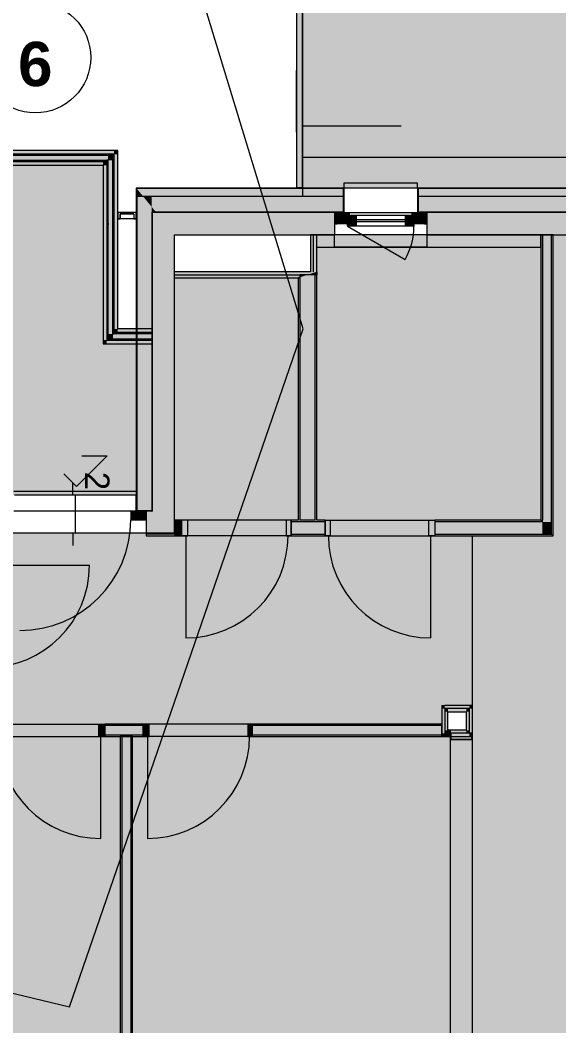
# Model space of a CAD drawing. Header units: metres. Extents: x -3.9 to 83, y -38 to 6.2.
# Drawn here: x 72.47 to 76.84, y -30.65 to -22.48 of the extents above; entities that cross this region are included whole.
import ezdxf

# ---------------------------------------------------------------- set-up
doc = ezdxf.new("R2010")
doc.units = ezdxf.units.M
doc.header["$MEASUREMENT"] = 0
doc.set_wipeout_variables(frame=1)
for name, pattern in [('Dampfsperre', [0.003, 0.0015, -0.0015]), ('Schnittlinie', [0.006, 0.003, -0.0015, 0, -0.0015]), ('Untersicht', [0.001, 0.0005, -0.0005]), ('Untersicht 1_1', [0.075, 0.025, -0.05]), ('Wipeout_Contour', [1, 0, -1])]:
    doc.linetypes.add(name, pattern=pattern)
for name, color, linetype in [('0._Erdgeschoß PP Icon_3_0', 7, 'Continuous'), ('0._Erdgeschoß PP Icon_3_110 Wand Aussen', 7, 'Continuous'), ('0._Erdgeschoß PP Icon_3_120 Wand Innen tragend', 7, 'Continuous'), ('0._Erdgeschoß PP Icon_3_130 Wand Innen', 7, 'Continuous'), ('0._Erdgeschoß PP Icon_3_135 Wand Vorsatzschale', 7, 'Continuous'), ('0._Erdgeschoß PP Icon_3_140 Geländer transparent', 7, 'Continuous'), ('0._Erdgeschoß PP Icon_3_165 Fassadengestaltung Bänder', 7, 'Continuous'), ('0._Erdgeschoß PP Icon_3_170 Schachtwände', 7, 'Continuous'), ('0._Erdgeschoß PP Icon_3_710 Gelände', 7, 'Continuous'), ('0._Erdgeschoß PP Icon_3_717 Außen Ausstattung', 7, 'Continuous'), ('0._Erdgeschoß PP Icon_3_810 Raum', 7, 'Continuous'), ('0._Erdgeschoß PP Icon_3_815 Raumbegrenzung', 7, 'Continuous'), ('0._Erdgeschoß PP Icon_3_905 VP Beschriftung Übersicht.Übersicht', 7, 'Continuous')]:
    doc.layers.add(name, color=color, linetype=linetype)
doc.styles.add('ERSTELLTER_STIL_11', font='arial.ttf')
doc.styles.add('ERSTELLTER_STIL_2', font='')
doc.styles.get('ERSTELLTER_STIL_2').set_extended_font_data('Eurostile')

msp = doc.modelspace()

# ---------------------------------------------------------------- wipeouts: each hides what was drawn before it
at = {"color": 254, "linetype": 'Wipeout_Contour', "lineweight": 0, "ltscale": 298.646124}
msp.add_wipeout([(57.4619, 3.5109), (57.4619, -37.8391), (81.8426, -37.8391), (81.8426, 3.5109)], dxfattribs=at).dxf.layer = '0._Erdgeschoß PP Icon_3_0'

# ---------------------------------------------------------------- next in the draw order: hatches: boundary and pattern name
at = {"layer": '0._Erdgeschoß PP Icon_3_110 Wand Aussen', "linetype": 'Continuous', "lineweight": 0, "true_color": 0x000000}
for points in [[(73.2302, -23.5404), (71.9202, -23.5404), (71.9202, -23.5704), (73.2302, -23.5704)], [(73.1802, -23.5804), (71.9202, -23.5804), (71.9202, -23.6204), (73.1802, -23.6204)], [(73.1802, -23.6204), (73.2202, -23.5804), (73.1802, -23.5804)], [(73.1802, -23.6204), (73.2202, -23.6204), (73.2202, -23.5804)], [(73.2302, -23.5704), (73.2602, -23.5404), (73.2302, -23.5404)], [(73.2302, -23.5704), (73.2602, -23.5704), (73.2602, -23.5404)], [(73.2302, -23.5704), (73.2302, -24.9904), (73.2602, -24.9904), (73.2602, -23.5704)], [(73.1402, -23.6304), (71.9202, -23.6304), (71.9202, -23.6604), (73.1402, -23.6604)], [(73.1402, -23.6604), (73.1702, -23.6304), (73.1402, -23.6304)], [(73.1402, -23.6604), (73.1702, -23.6604), (73.1702, -23.6304)], [(73.1402, -25.0804), (73.1702, -25.0804), (73.1702, -23.6604), (73.1402, -23.6604)], [(73.1802, -25.0304), (73.2202, -25.0304), (73.2202, -23.6204), (73.1802, -23.6204)], [(73.4102, -23.8504), (73.4143, -23.8504), (73.4102, -23.8454)], [(74.8752, -23.8454), (73.4102, -23.8454), (73.4143, -23.8504), (74.8752, -23.8504)], [(73.4152, -23.9154), (73.4152, -23.8515), (73.4102, -23.8504), (73.4102, -23.9154)], [(74.8752, -23.8504), (73.4143, -23.8504), (73.4673, -23.9154), (74.8752, -23.9154)], [(73.4673, -23.9154), (73.4152, -23.8515), (73.4152, -23.9154)], [(74.8752, -23.8504), (75.0902, -23.8504), (75.0902, -23.8454), (74.8752, -23.8454)], [(74.8752, -23.8504), (74.8752, -23.9154), (75.0902, -23.9154), (75.0902, -23.8504)], [(75.0902, -23.8454), (75.0902, -24.0454), (75.0952, -24.0454), (75.0952, -23.8454)], [(75.7002, -23.8454), (75.6952, -23.8454), (75.6952, -24.0454), (75.7002, -24.0454)], [(75.7002, -23.8454), (75.7002, -23.8504), (77.6902, -23.8504), (77.6902, -23.8454)], [(75.7002, -23.8504), (75.7002, -23.9154), (77.6902, -23.9154), (77.6902, -23.8504)], [(73.4152, -26.3404), (73.4152, -23.9154), (73.4102, -23.9154), (73.4102, -26.3404)], [(73.5352, -24.0404), (73.5352, -23.9986), (73.4673, -23.9154), (73.4152, -23.9154), (73.4152, -24.0404)], [(73.5352, -23.9154), (73.4673, -23.9154), (73.5352, -23.9986)], [(73.5352, -23.9986), (73.5693, -24.0404), (74.8752, -24.0404), (74.8752, -23.9154), (73.5352, -23.9154)], [(74.8752, -23.9154), (74.8752, -24.0404), (75.0902, -24.0404), (75.0902, -23.9154)], [(75.7002, -23.9154), (75.7002, -24.0404), (77.6902, -24.0404), (77.6902, -23.9154)], [(73.5402, -24.0404), (73.5402, -24.0047), (73.5352, -23.9986), (73.5352, -24.0404)], [(73.5693, -24.0404), (73.5402, -24.0047), (73.5402, -24.0404)], [(73.5352, -26.3454), (73.5352, -24.0404), (73.4152, -24.0404), (73.4152, -26.3454)], [(73.5402, -24.0454), (73.5402, -24.0404), (73.5352, -24.0404), (73.5352, -24.0454)], [(73.5402, -26.4654), (73.5402, -24.0454), (73.5352, -24.0454), (73.5352, -26.4654)], [(73.5734, -24.0454), (73.5693, -24.0404), (73.5402, -24.0404), (73.5402, -24.0454)], [(73.5402, -24.0454), (73.5402, -24.2254), (73.7202, -24.2254), (73.5734, -24.0454)], [(74.8752, -24.0404), (73.5693, -24.0404), (73.5734, -24.0454), (74.8752, -24.0454)], [(73.5734, -24.0454), (73.7202, -24.2254), (73.7202, -24.0454)], [(73.7202, -24.2254), (74.8752, -24.2254), (74.8752, -24.0454), (73.7202, -24.0454)], [(74.8752, -24.0454), (75.0902, -24.0454), (75.0902, -24.0404), (74.8752, -24.0404)], [(74.8752, -24.2254), (75.0202, -24.2254), (75.0202, -24.1354), (75.0202, -24.0454), (74.8752, -24.0454)], [(75.0402, -24.0454), (75.0202, -24.0454), (75.0202, -24.1354), (75.0402, -24.1354)], [(75.7002, -24.0454), (77.6902, -24.0454), (77.6902, -24.0404), (75.7002, -24.0404)], [(75.7502, -24.1354), (75.7702, -24.1354), (75.7702, -24.0454), (75.7502, -24.0454)], [(75.7702, -24.0454), (75.7702, -24.1354), (75.7702, -24.2254), (77.6202, -24.2254), (77.6202, -24.1354), (77.6202, -24.0454)], [(73.7202, -26.4704), (73.7202, -24.2254), (73.5402, -24.2254), (73.5402, -26.4704)], [(73.2602, -24.9904), (73.2302, -25.0204), (73.2602, -25.0204)], [(73.2602, -24.9904), (73.2302, -24.9904), (73.2302, -25.0204)], [(73.2602, -25.0204), (73.5402, -25.0204), (73.5402, -24.9904), (73.2602, -24.9904)], [(73.1702, -25.0804), (73.1402, -25.1104), (73.1702, -25.1104)], [(73.1702, -25.0804), (73.1402, -25.0804), (73.1402, -25.1104)], [(73.1702, -25.1104), (73.5402, -25.1104), (73.5402, -25.0804), (73.1702, -25.0804)], [(73.2202, -25.0304), (73.1802, -25.0704), (73.2202, -25.0704)], [(73.2202, -25.0304), (73.1802, -25.0304), (73.1802, -25.0704)], [(73.2202, -25.0704), (73.5402, -25.0704), (73.5402, -25.0304), (73.2202, -25.0304)], [(73.4152, -26.3404), (73.4102, -26.3404), (73.4152, -26.3454)], [(73.4152, -26.3404), (73.4102, -26.3404), (73.4102, -26.4704), (73.4152, -26.4704), (73.4152, -26.3454)], [(73.4152, -26.3454), (73.4152, -26.4654), (73.5352, -26.4654)], [(73.5352, -26.3454), (73.4152, -26.3454), (73.5352, -26.4654)], [(73.4152, -26.4654), (73.4152, -26.4704), (73.4902, -26.4704), (73.5352, -26.4704), (73.5352, -26.4654)], [(73.4402, -26.5404), (73.4902, -26.5404), (73.4902, -26.4704), (73.4402, -26.4704)], [(73.4902, -26.5404), (73.4902, -26.6504), (73.5402, -26.6504), (73.5402, -26.4704), (73.4902, -26.4704)], [(73.5352, -26.4654), (73.5352, -26.4704), (73.5402, -26.4704)], [(73.5402, -26.4654), (73.5352, -26.4654), (73.5402, -26.4704)], [(73.5402, -26.4704), (73.5402, -26.6504), (73.7202, -26.6504)], [(73.7202, -26.4704), (73.5402, -26.4704), (73.7202, -26.6504)]]:
    msp.add_hatch(color=18, dxfattribs=at).paths.add_polyline_path(points)
at = {"layer": '0._Erdgeschoß PP Icon_3_110 Wand Aussen', "linetype": 'Continuous', "lineweight": 0, "true_color": 0xffffff}
for points in [[(73.2202, -23.5704), (71.9202, -23.5704), (71.9202, -23.5804), (73.2202, -23.5804)], [(73.2202, -23.5804), (73.2302, -23.5704), (73.2202, -23.5704)], [(73.2202, -23.5804), (73.2302, -23.5804), (73.2302, -23.5704)], [(73.2202, -23.5804), (73.2202, -25.0204), (73.2302, -25.0204), (73.2302, -23.5804)], [(73.1702, -23.6204), (71.9202, -23.6204), (71.9202, -23.6304), (73.1702, -23.6304)], [(73.1702, -23.6304), (73.1802, -23.6204), (73.1702, -23.6204)], [(73.1702, -23.6304), (73.1802, -23.6304), (73.1802, -23.6204)], [(73.1702, -25.0704), (73.1802, -25.0704), (73.1802, -23.6304), (73.1702, -23.6304)], [(75.0402, -24.0454), (75.0402, -24.1354), (75.1252, -24.1354), (75.1252, -24.0654), (75.1402, -24.0654), (75.1402, -24.0454)], [(75.1952, -24.0654), (75.1252, -24.0654), (75.1252, -24.1554), (75.1952, -24.1554)], [(75.5952, -24.1204), (75.5952, -24.1004), (75.1952, -24.1004), (75.1952, -24.1204)], [(75.6652, -24.0654), (75.5952, -24.0654), (75.5952, -24.1554), (75.6652, -24.1554)], [(75.7502, -24.1354), (75.7502, -24.0454), (75.6502, -24.0454), (75.6502, -24.0654), (75.6652, -24.0654), (75.6652, -24.1354)], [(73.1802, -25.0704), (73.1702, -25.0804), (73.1802, -25.0804)], [(73.1802, -25.0704), (73.1702, -25.0704), (73.1702, -25.0804)], [(73.1802, -25.0804), (73.5402, -25.0804), (73.5402, -25.0704), (73.1802, -25.0704)], [(73.2302, -25.0204), (73.2202, -25.0304), (73.2302, -25.0304)], [(73.2302, -25.0204), (73.2202, -25.0204), (73.2202, -25.0304)], [(73.2302, -25.0304), (73.5402, -25.0304), (73.5402, -25.0204), (73.2302, -25.0204)], [(73.4402, -26.4704), (73.3652, -26.4704), (73.3652, -26.5404), (73.4402, -26.5404)]]:
    msp.add_hatch(color=7, dxfattribs=at).paths.add_polyline_path(points)
at = {"layer": '0._Erdgeschoß PP Icon_3_120 Wand Innen tragend', "linetype": 'Continuous', "lineweight": 0, "true_color": 0x000000}
msp.add_hatch(color=18, dxfattribs=at).paths.add_polyline_path([(76.1402, -32.3504), (76.1402, -28.3254), (75.9602, -28.3254), (75.9602, -32.3504)])
at = {"layer": '0._Erdgeschoß PP Icon_3_130 Wand Innen', "linetype": 'Continuous', "lineweight": 0, "true_color": 0x000000}
for points in [[(76.7077, -26.5454), (76.7077, -24.2254), (76.6952, -24.2254), (76.6952, -26.5454)], [(76.7827, -26.5579), (76.7827, -24.2254), (76.7077, -24.2254), (76.7077, -26.5579)], [(76.7952, -26.6579), (76.7952, -24.2254), (76.7827, -24.2254), (76.7827, -26.6547), (76.7852, -26.6579)], [(74.7252, -24.5754), (74.7252, -26.5454), (74.7377, -26.5454), (74.7377, -24.5754)], [(74.7377, -24.5712), (74.8002, -24.5504), (74.7377, -24.5504)], [(74.8002, -24.5504), (74.7377, -24.5712), (74.7377, -26.5454), (74.8627, -26.5454), (74.8627, -24.5504)], [(74.8627, -24.5504), (74.8627, -26.5454), (74.8752, -26.5454), (74.8752, -24.5504)], [(73.7202, -26.5454), (73.7202, -26.5579), (73.7777, -26.5579), (73.7777, -26.5454)], [(73.7202, -26.5579), (73.7202, -26.6579), (73.7777, -26.6579), (73.7777, -26.5579)], [(74.6677, -26.5454), (74.6677, -26.5579), (74.9452, -26.5579), (74.9452, -26.5454)], [(74.6677, -26.6579), (74.9452, -26.6579), (74.9452, -26.5579), (74.6677, -26.5579)], [(75.8352, -26.5579), (76.6952, -26.5579), (76.6952, -26.5454), (75.8352, -26.5454)], [(75.8352, -26.6579), (76.7077, -26.6579), (76.7077, -26.561), (76.7052, -26.5579), (75.8352, -26.5579)], [(76.6952, -26.5454), (76.7052, -26.5579), (76.7077, -26.5454)], [(76.7052, -26.5579), (76.6952, -26.5454), (76.6952, -26.5579)], [(76.7077, -26.5579), (76.7077, -26.561), (76.7827, -26.6547), (76.7827, -26.5579)], [(76.7827, -26.6547), (76.7077, -26.561), (76.7077, -26.6579), (76.7827, -26.6579)], [(73.4902, -26.6704), (73.7202, -26.6704), (73.7202, -26.6579), (73.4902, -26.6579)], [(73.7202, -26.6579), (73.7202, -26.6704), (73.7777, -26.6704), (73.7777, -26.6579)], [(74.6677, -26.6579), (74.6677, -26.6704), (74.9452, -26.6704), (74.9452, -26.6579)], [(75.8352, -26.6579), (75.8352, -26.6704), (76.7827, -26.6704), (76.7827, -26.6579)], [(76.7852, -26.6579), (76.7827, -26.6579), (76.7827, -26.6704), (76.7952, -26.6704)], [(76.7952, -26.6579), (76.7852, -26.6579), (76.7952, -26.6704)], [(73.1552, -28.2129), (73.4652, -28.2129), (73.4652, -28.2004), (73.1552, -28.2004)], [(73.1552, -28.2129), (73.1552, -28.2879), (73.4652, -28.2879), (73.4652, -28.2129)], [(74.3552, -28.2004), (74.3552, -28.2129), (75.8902, -28.2129), (75.8902, -28.2004)], [(74.3552, -28.2879), (75.8902, -28.2879), (75.8902, -28.2129), (74.3552, -28.2129)], [(73.1552, -28.2879), (73.1552, -28.3004), (73.4652, -28.3004), (73.4652, -28.2879)], [(73.2802, -28.3004), (73.2802, -32.3504), (73.2927, -32.3504), (73.2927, -28.3004)], [(73.3677, -32.3504), (73.3677, -28.3004), (73.2927, -28.3004), (73.2927, -32.3504)], [(73.3802, -32.3504), (73.3802, -28.3004), (73.3677, -28.3004), (73.3677, -32.3504)], [(74.3552, -28.2879), (74.3552, -28.3004), (75.8902, -28.3004), (75.8902, -28.2879)]]:
    msp.add_hatch(color=18, dxfattribs=at).paths.add_polyline_path(points)
at = {"layer": '0._Erdgeschoß PP Icon_3_130 Wand Innen', "linetype": 'Continuous', "lineweight": 13, "true_color": 0xf9f8f6}
for points in [[(73.7777, -26.5454), (73.7777, -26.6704), (74.6677, -26.6704), (74.6677, -26.5454)], [(75.8352, -26.5454), (74.9452, -26.5454), (74.9452, -26.6704), (75.8352, -26.6704)], [(73.1552, -28.3004), (73.1552, -28.2004), (72.2652, -28.2004), (72.2652, -28.3004)], [(73.4652, -28.3004), (74.3552, -28.3004), (74.3552, -28.2004), (73.4652, -28.2004)]]:
    msp.add_hatch(color=7, dxfattribs=at).paths.add_polyline_path(points)
at = {"layer": '0._Erdgeschoß PP Icon_3_130 Wand Innen', "linetype": 'Continuous', "lineweight": 0, "true_color": 0xffffff}
for points in [[(73.7777, -26.6704), (73.8277, -26.6704), (73.8277, -26.5454), (73.7777, -26.5454)], [(74.6677, -26.5454), (74.6277, -26.5454), (74.6277, -26.6704), (74.6677, -26.6704)], [(74.9452, -26.5454), (74.9452, -26.6704), (74.9852, -26.6704), (74.9852, -26.5454)], [(75.8352, -26.6704), (75.8352, -26.5454), (75.7852, -26.5454), (75.7852, -26.6704)], [(73.7202, -26.6504), (73.4902, -26.6504), (73.4902, -26.6579), (73.7202, -26.6579)], [(73.1552, -28.3004), (73.1552, -28.2004), (73.1052, -28.2004), (73.1052, -28.3004)], [(73.4652, -28.3004), (73.5152, -28.3004), (73.5152, -28.2004), (73.4652, -28.2004)], [(74.3552, -28.2004), (74.3152, -28.2004), (74.3152, -28.3004), (74.3552, -28.3004)]]:
    msp.add_hatch(color=7, dxfattribs=at).paths.add_polyline_path(points)
at = {"layer": '0._Erdgeschoß PP Icon_3_135 Wand Vorsatzschale', "linetype": 'Continuous', "lineweight": 0, "true_color": 0x000000}
for points in [[(75.7702, -24.2254), (74.8752, -24.2254), (74.8752, -24.2629), (75.7702, -24.2629)], [(74.8752, -24.3129), (75.7702, -24.3129), (75.7702, -24.2629), (74.8752, -24.2629)], [(76.6952, -24.2254), (75.7702, -24.2254), (75.7702, -24.2629), (76.6952, -24.2629)], [(75.7702, -24.3129), (76.6952, -24.3129), (76.6952, -24.2629), (75.7702, -24.2629)], [(74.8752, -24.3254), (75.7702, -24.3254), (75.7702, -24.3129), (74.8752, -24.3129)], [(75.7702, -24.3254), (76.6952, -24.3254), (76.6952, -24.3129), (75.7702, -24.3129)]]:
    msp.add_hatch(color=18, dxfattribs=at).paths.add_polyline_path(points)
at = {"layer": '0._Erdgeschoß PP Icon_3_140 Geländer transparent', "linetype": 'Continuous', "lineweight": 0, "true_color": 0x000000}
msp.add_hatch(color=18, dxfattribs=at).paths.add_polyline_path([(74.7102, -21.8454), (74.7102, -23.8404), (74.7602, -23.8404), (74.7602, -21.8454)])
at = {"layer": '0._Erdgeschoß PP Icon_3_170 Schachtwände', "linetype": 'Continuous', "lineweight": 0, "true_color": 0x000000}
for points in [[(74.8502, -24.5254), (74.8502, -24.2254), (74.8252, -24.2254), (74.8252, -24.5254)], [(74.8752, -24.5254), (74.8752, -24.2254), (74.8502, -24.2254), (74.8502, -24.5254)], [(73.7202, -24.5504), (74.8002, -24.5504), (74.8752, -24.5254), (73.7202, -24.5254)], [(74.7377, -24.5504), (73.7202, -24.5504), (73.7202, -24.5754), (74.7252, -24.5754), (74.7377, -24.5712)], [(74.7377, -24.5712), (74.7252, -24.5754), (74.7377, -24.5754)], [(74.8627, -24.5504), (74.8627, -24.5295), (74.8002, -24.5504)], [(74.8627, -24.5295), (74.8627, -24.5504), (74.8752, -24.5504), (74.8752, -24.5254)], [(75.9152, -28.0504), (75.8902, -28.0504), (75.9152, -28.0754)], [(75.9152, -28.0754), (75.8902, -28.0504), (75.8902, -28.0754)], [(75.8902, -28.0754), (75.8902, -28.2754), (75.9152, -28.2754), (75.9152, -28.0754)], [(75.9152, -28.0754), (76.1152, -28.0754), (76.1152, -28.0504), (75.9152, -28.0504)], [(75.9402, -28.0754), (75.9152, -28.0754), (75.9402, -28.1004)], [(75.9402, -28.1004), (75.9152, -28.0754), (75.9152, -28.1004)], [(75.9402, -28.2504), (75.9402, -28.1004), (75.9152, -28.1004), (75.9152, -28.2504)], [(75.9402, -28.1004), (76.0902, -28.1004), (76.0902, -28.0754), (75.9402, -28.0754)], [(76.0902, -28.1004), (76.1152, -28.0754), (76.0902, -28.0754)], [(76.0902, -28.1004), (76.1152, -28.1004), (76.1152, -28.0754)], [(76.0902, -28.1004), (76.0902, -28.2504), (76.1152, -28.2504), (76.1152, -28.1004)], [(76.1152, -28.0504), (76.1152, -28.0754), (76.1402, -28.0504)], [(76.1152, -28.0754), (76.1402, -28.0754), (76.1402, -28.0504)], [(76.1152, -28.0754), (76.1152, -28.2754), (76.1402, -28.2754), (76.1402, -28.0754)], [(75.9402, -28.2504), (75.9152, -28.2754), (75.9402, -28.2754)], [(75.9152, -28.2504), (75.9152, -28.2754), (75.9402, -28.2504)], [(75.9402, -28.2754), (75.9602, -28.2754), (75.9602, -28.2504), (75.9402, -28.2504)], [(76.0902, -28.2504), (75.9602, -28.2504), (75.9602, -28.2754), (76.0902, -28.2754)], [(76.0902, -28.2504), (76.0902, -28.2754), (76.1152, -28.2754)], [(76.0902, -28.2504), (76.1152, -28.2754), (76.1152, -28.2504)], [(75.9152, -28.2754), (75.8902, -28.3004), (75.9152, -28.3004)], [(75.9152, -28.2754), (75.8902, -28.2754), (75.8902, -28.3004)], [(75.9152, -28.3004), (75.9602, -28.3004), (75.9602, -28.2754), (75.9152, -28.2754)], [(76.1152, -28.2754), (75.9602, -28.2754), (75.9602, -28.3004), (76.1152, -28.3004)], [(75.9652, -28.3004), (76.1352, -28.3004), (76.1352, -28.2754), (75.9652, -28.2754)], [(75.9652, -28.3254), (76.1352, -28.3254), (76.1352, -28.3004), (75.9652, -28.3004)], [(76.1152, -28.2754), (76.1152, -28.3004), (76.1402, -28.3004)], [(76.1402, -28.2754), (76.1152, -28.2754), (76.1402, -28.3004)]]:
    msp.add_hatch(color=18, dxfattribs=at).paths.add_polyline_path(points)
at = {"layer": '0._Erdgeschoß PP Icon_3_810 Raum', "linetype": 'Continuous', "lineweight": 0, "true_color": 0x6c6c64}
msp.add_hatch(color=251, dxfattribs=at).paths.add_polyline_path([(76.5852, -17.6204), (76.2052, -17.6204), (76.2052, -19.1904), (74.7602, -19.1904), (74.7602, -23.8454), (79.9182, -23.8454), (79.9466, -17.2254), (76.5852, -17.2254)])
at = {"layer": '0._Erdgeschoß PP Icon_3_810 Raum', "linetype": 'Continuous', "lineweight": 0, "true_color": 0x191919}
msp.add_hatch(color=250, dxfattribs=at).paths.add_polyline_path([(73.4102, -26.3404), (73.4102, -25.1104), (73.1402, -25.1104), (73.1402, -23.6604), (71.9202, -23.6604), (71.9202, -25.0704), (71.4202, -25.0704), (71.4202, -24.9104), (68.3702, -24.9104), (68.3702, -25.0704), (67.8702, -25.0704), (67.8702, -23.6604), (66.5102, -23.6604), (66.5102, -23.8454), (66.5102, -26.3404), (68.9502, -26.3404), (69.1302, -26.3404), (69.1302, -26.4304), (70.7502, -26.4304), (70.7502, -26.3404), (70.9302, -26.3404), (71.1102, -26.3404), (71.1102, -26.1804), (72.0202, -26.1804), (72.0202, -26.3404)])
at = {"layer": '0._Erdgeschoß PP Icon_3_810 Raum', "linetype": 'Continuous', "lineweight": 13, "true_color": 0xf9f8f6}
for points in [[(79.6218, -32.3504), (79.6566, -24.2254), (76.7952, -24.2254), (76.7952, -26.6654), (76.1402, -26.6654), (76.1402, -28.0504), (76.1402, -28.2504), (76.1402, -32.3504)], [(74.8752, -24.5254), (74.8752, -26.5454), (76.6952, -26.5454), (76.6952, -24.3254), (75.7702, -24.3254), (74.8752, -24.3254)], [(74.7252, -26.5454), (74.7252, -24.5754), (73.7202, -24.5754), (73.7202, -26.5454)], [(72.1802, -26.8504), (72.1802, -28.2004), (75.8902, -28.2004), (75.8902, -28.0504), (76.1402, -28.0504), (76.1402, -26.6704), (73.7202, -26.6704), (73.4952, -26.6704), (73.4952, -26.6504), (72.3552, -26.6504), (72.3552, -26.6704), (72.1802, -26.6704)], [(70.6802, -28.6204), (70.6802, -33.2504), (73.2802, -33.2504), (73.2802, -32.3504), (73.2802, -28.3004), (72.2002, -28.3004), (72.2002, -28.6004), (72.2002, -28.6204)], [(73.3802, -28.3004), (73.3802, -32.3504), (75.9602, -32.3504), (75.9602, -28.3004), (75.9402, -28.3004)]]:
    msp.add_hatch(color=7, dxfattribs=at).paths.add_polyline_path(points)
at = {"layer": '0._Erdgeschoß PP Icon_3_905 VP Beschriftung Übersicht.Übersicht', "linetype": 'Continuous', "lineweight": 0, "true_color": 0xbebebe}
msp.add_hatch(color=9, dxfattribs=at).paths.add_polyline_path([(74.7602, -19.1404), (74.7102, -19.1404), (74.7102, -23.8454), (74.7602, -23.8454), (74.7602, -19.178), (76.1552, -19.178), (76.1552, -19.1404)])
at = {"layer": '0._Erdgeschoß PP Icon_3_905 VP Beschriftung Übersicht.Übersicht', "linetype": 'Continuous', "lineweight": 13}
msp.add_hatch(color=8, dxfattribs=at).paths.add_polyline_path([(74.7602, -23.5954), (74.7602, -23.8454), (79.5397, -23.8454), (79.5397, -23.5954)])
at = {"layer": '0._Erdgeschoß PP Icon_3_905 VP Beschriftung Übersicht.Übersicht', "linetype": 'Continuous', "lineweight": 0, "true_color": 0x000000}
msp.add_hatch(color=18, dxfattribs=at).paths.add_polyline_path([(73.175, -26.0204), (72.675, -26.0204), (72.925, -26.2704)])

# ---------------------------------------------------------------- next in the draw order: linework, layer by layer
at = {"layer": '0._Erdgeschoß PP Icon_3_110 Wand Aussen', "color": 7, "linetype": 'Continuous', "lineweight": 18, "ltscale": 1000}
for p, q in [((73.2202, -23.5704), (71.9202, -23.5704)), ((73.1802, -23.5804), (71.9202, -23.5804)), ((73.2202, -23.5804), (73.1802, -23.5804)), ((73.2202, -23.5804), (73.1802, -23.5804)), ((73.2302, -23.5704), (73.2202, -23.5704)), ((73.2302, -23.5704), (73.2202, -23.5704)), ((73.2202, -23.6204), (73.2202, -23.5804)), ((73.2302, -23.5804), (73.2302, -23.5704)), ((73.2302, -25.0204), (73.2302, -23.5804)), ((71.9202, -23.6204), (73.1702, -23.6204)), ((71.9202, -23.6304), (73.1402, -23.6304)), ((73.1702, -23.6304), (73.1402, -23.6304)), ((73.1702, -23.6304), (73.1402, -23.6304)), ((73.1802, -23.6204), (73.1702, -23.6204)), ((73.1802, -23.6204), (73.1702, -23.6204)), ((73.1702, -23.6304), (73.1702, -25.0704)), ((73.1802, -23.6204), (73.1802, -25.0304)), ((73.2202, -25.0304), (73.2202, -23.6204)), ((73.5734, -24.0454), (73.5402, -24.0454)), ((73.5402, -24.0454), (73.5402, -24.2254)), ((73.5734, -24.0454), (73.5402, -24.0454)), ((73.7202, -24.0454), (73.5734, -24.0454)), ((73.7202, -24.0454), (73.5734, -24.0454)), ((74.8752, -24.0454), (73.7202, -24.0454)), ((75.0202, -24.0454), (74.8752, -24.0454)), ((75.0202, -24.0454), (75.0202, -24.1354)), ((75.0202, -24.0454), (75.0202, -24.1354)), ((75.0202, -24.0454), (75.0202, -24.1354)), ((75.7702, -24.0454), (75.7002, -24.0454)), ((75.7702, -24.0454), (75.7002, -24.0454)), ((75.7702, -24.0454), (75.7002, -24.0454)), ((77.6202, -24.0454), (75.7702, -24.0454)), ((75.7702, -24.0454), (75.7702, -24.1354)), ((75.7702, -24.0454), (75.7702, -24.1354)), ((75.7702, -24.0454), (75.7702, -24.1354)), ((75.0202, -24.1354), (75.0202, -24.2254)), ((75.0202, -24.1354), (75.0202, -24.2254)), ((75.7702, -24.1354), (75.7702, -24.2254)), ((75.7702, -24.1354), (75.7702, -24.2254)), ((73.5402, -24.2254), (73.5402, -26.4704)), ((73.1702, -25.0704), (73.1702, -25.0804)), ((73.1702, -25.0804), (73.1802, -25.0804)), ((73.1702, -25.0804), (73.1802, -25.0804)), ((73.1802, -25.0304), (73.1802, -25.0704)), ((73.1802, -25.0704), (73.2202, -25.0704)), ((73.1802, -25.0704), (73.2202, -25.0704)), ((73.1802, -25.0804), (73.5402, -25.0804)), ((73.2202, -25.0304), (73.2302, -25.0304)), ((73.2202, -25.0304), (73.2302, -25.0304)), ((73.2202, -25.0704), (73.5402, -25.0704)), ((73.2302, -25.0204), (73.2602, -25.0204)), ((73.2302, -25.0204), (73.2602, -25.0204)), ((73.5402, -25.0304), (73.2302, -25.0304)), ((73.5402, -25.0204), (73.2602, -25.0204)), ((73.4152, -26.4704), (72.4152, -26.4704)), ((73.5352, -26.4704), (73.4902, -26.4704)), ((73.4902, -26.4704), (73.4902, -26.5404)), ((73.4902, -26.4704), (73.4902, -26.5404)), ((73.4902, -26.4704), (73.4902, -26.5404)), ((73.5352, -26.4704), (73.5402, -26.4704)), ((73.5352, -26.4704), (73.5402, -26.4704)), ((73.4902, -26.5404), (73.4902, -26.6504)), ((73.4902, -26.5404), (73.4902, -26.6504))]:
    msp.add_line(p, q, dxfattribs=at)
at = {"layer": '0._Erdgeschoß PP Icon_3_110 Wand Aussen', "color": 7, "linetype": 'Continuous', "lineweight": 13, "ltscale": 1000}
for p, q in [((73.4143, -23.8504), (73.4102, -23.8504)), ((74.8752, -23.8504), (73.4143, -23.8504)), ((75.0902, -23.8504), (74.8752, -23.8504)), ((75.0902, -23.8454), (75.0952, -23.8454)), ((75.0902, -23.8504), (75.0902, -24.0454)), ((75.6952, -23.8054), (75.0952, -23.8054)), ((75.0952, -23.8054), (75.0952, -23.8454)), ((75.0952, -23.8454), (75.0952, -23.8504)), ((75.0952, -23.8454), (75.0952, -23.8504)), ((75.0952, -23.8504), (75.0952, -23.9154)), ((75.0952, -23.8504), (75.0952, -23.9154)), ((75.6952, -23.8454), (75.6952, -23.8054)), ((75.6952, -23.8454), (75.6952, -23.8504)), ((75.7002, -23.8454), (75.6952, -23.8454)), ((75.6952, -23.8454), (75.6952, -23.8504)), ((75.6952, -23.8504), (75.6952, -23.9154)), ((75.6952, -23.8504), (75.6952, -23.9154)), ((77.6902, -23.8504), (75.7002, -23.8504)), ((75.7002, -23.8504), (75.7002, -24.0454)), ((73.4152, -23.9154), (73.4152, -24.0404)), ((73.4152, -23.9154), (73.4152, -24.0404)), ((75.0952, -23.9154), (75.0952, -24.0404)), ((75.0952, -23.9154), (75.0952, -24.0404)), ((75.6952, -23.9154), (75.6952, -24.0404)), ((75.6952, -23.9154), (75.6952, -24.0404)), ((73.4152, -24.0404), (73.4152, -26.3454)), ((73.5402, -24.0404), (73.5352, -24.0404)), ((73.5352, -24.0404), (73.5352, -24.0454)), ((73.5402, -24.0404), (73.5352, -24.0404)), ((73.5352, -24.0454), (73.5352, -26.4654)), ((73.5693, -24.0404), (73.5402, -24.0404)), ((74.8752, -24.0404), (73.5693, -24.0404)), ((75.0902, -24.0404), (74.8752, -24.0404)), ((75.0902, -24.0454), (75.0202, -24.0454)), ((75.0902, -24.0454), (75.0202, -24.0454)), ((75.0902, -24.0454), (75.0202, -24.0454)), ((75.0402, -24.0454), (75.1402, -24.0454)), ((75.0402, -24.1354), (75.0402, -24.0454)), ((75.0902, -24.0454), (75.0952, -24.0454)), ((75.0902, -24.0454), (75.0952, -24.0454)), ((75.0902, -24.0454), (75.0952, -24.0454)), ((75.0952, -24.0404), (75.0952, -24.0454)), ((75.0952, -24.0404), (75.0952, -24.0454)), ((75.1402, -24.0654), (75.1252, -24.0654)), ((75.1252, -24.0654), (75.1252, -24.1354)), ((75.1252, -24.1554), (75.1252, -24.0654)), ((75.1252, -24.0654), (75.1952, -24.0654)), ((75.1402, -24.0454), (75.6502, -24.0454)), ((75.1402, -24.0454), (75.1402, -24.0654)), ((75.1952, -24.0654), (75.5952, -24.0654)), ((75.1952, -24.0654), (75.1952, -24.1554)), ((75.1952, -24.1004), (75.5952, -24.1004)), ((75.5952, -24.1554), (75.5952, -24.0654)), ((75.5952, -24.0654), (75.6652, -24.0654)), ((75.6502, -24.0654), (75.6502, -24.0454)), ((75.6502, -24.0454), (75.7502, -24.0454)), ((75.6652, -24.0654), (75.6502, -24.0654)), ((75.6652, -24.1354), (75.6652, -24.0654)), ((75.6652, -24.0654), (75.6652, -24.1554)), ((75.6952, -24.0404), (75.6952, -24.0454)), ((75.6952, -24.0404), (75.6952, -24.0454)), ((75.7002, -24.0454), (75.6952, -24.0454)), ((75.7002, -24.0454), (75.6952, -24.0454)), ((75.7002, -24.0454), (75.6952, -24.0454)), ((77.6902, -24.0404), (75.7002, -24.0404)), ((75.7502, -24.0454), (75.7502, -24.1354)), ((75.1252, -24.1354), (75.0402, -24.1354)), ((75.1952, -24.1554), (75.1252, -24.1554)), ((75.5952, -24.1204), (75.1952, -24.1204)), ((75.5952, -24.1554), (75.1952, -24.1554)), ((75.6652, -24.1554), (75.5952, -24.1554)), ((75.7502, -24.1354), (75.6652, -24.1354)), ((75.0202, -24.3254), (75.0202, -24.2254)), ((75.7702, -24.2254), (75.7702, -24.3254)), ((75.7702, -24.3254), (75.0202, -24.3254)), ((73.4152, -26.3104), (72.4152, -26.3104)), ((72.8952, -26.3404), (72.8952, -26.2404)), ((73.4152, -26.3404), (73.4152, -26.3104)), ((72.9152, -26.3404), (72.8952, -26.3404)), ((72.9152, -26.3404), (72.9152, -26.6504)), ((73.4102, -26.4704), (73.4102, -26.3404)), ((73.4152, -26.3404), (73.4102, -26.3404)), ((73.4152, -26.3404), (73.4102, -26.3404)), ((73.4102, -26.4704), (73.4102, -26.3404)), ((73.4152, -26.3454), (73.4152, -26.4704)), ((73.4152, -26.4704), (73.4102, -26.4704)), ((73.4152, -26.4654), (73.5352, -26.4654)), ((73.4152, -26.4654), (73.5352, -26.4654)), ((73.4152, -26.4704), (73.4902, -26.4704)), ((73.4152, -26.4704), (73.4902, -26.4704)), ((73.4152, -26.4704), (73.4902, -26.4704)), ((73.4402, -26.5404), (73.4902, -26.4704)), ((73.4902, -26.5404), (73.4402, -26.4704)), ((72.9152, -26.6504), (72.8952, -26.6504)), ((72.8952, -26.6504), (72.8952, -26.7504))]:
    msp.add_line(p, q, dxfattribs=at)
at = {"layer": '0._Erdgeschoß PP Icon_3_110 Wand Aussen', "color": 7, "linetype": 'Continuous', "lineweight": 0, "ltscale": 1000}
for p, q in [((73.4152, -23.9154), (73.4102, -23.9154)), ((73.4152, -23.9154), (73.4102, -23.9154)), ((73.4673, -23.9154), (73.4152, -23.9154)), ((73.5352, -23.9154), (73.4673, -23.9154)), ((74.8752, -23.9154), (73.5352, -23.9154)), ((75.0902, -23.9154), (74.8752, -23.9154)), ((77.6902, -23.9154), (75.7002, -23.9154))]:
    msp.add_line(p, q, dxfattribs=at)
at = {"layer": '0._Erdgeschoß PP Icon_3_110 Wand Aussen', "color": 8, "linetype": 'Continuous', "lineweight": 0, "ltscale": 1000}
msp.add_line((75.1252, -24.1554), (75.5929, -24.4254), dxfattribs=at)
at = {"layer": '0._Erdgeschoß PP Icon_3_110 Wand Aussen', "color": 7, "linetype": 'Untersicht 1_1', "lineweight": 13, "ltscale": 1000}
for p, q in [((73.4102, -26.3404), (72.4202, -26.3404)), ((73.4902, -26.6504), (72.3402, -26.6504))]:
    msp.add_line(p, q, dxfattribs=at)
at = {"layer": '0._Erdgeschoß PP Icon_3_110 Wand Aussen', "color": 8, "linetype": 'Continuous', "lineweight": 13, "ltscale": 1000}
for p, q in [((73.4402, -26.4704), (73.3652, -26.4704)), ((73.3652, -26.4704), (73.3652, -26.5404)), ((73.4402, -26.5404), (73.4402, -26.4704)), ((73.3652, -26.5404), (73.4402, -26.5404))]:
    msp.add_line(p, q, dxfattribs=at)
at = {"layer": '0._Erdgeschoß PP Icon_3_110 Wand Aussen', "color": 7, "linetype": 'Continuous', "lineweight": 18, "ltscale": 1000, "flags": 128}
for points in [[(73.2302, -23.5404), (71.9202, -23.5404)], [(73.2602, -23.5404), (73.2302, -23.5404)], [(73.2602, -24.9904), (73.2602, -23.5404)], [(71.9202, -23.6604), (73.1402, -23.6604)], [(73.1402, -23.6604), (73.1402, -25.1104)], [(73.7202, -26.6504), (73.7202, -24.2254)], [(73.7202, -24.2254), (74.8752, -24.2254)], [(74.8752, -24.2254), (75.0202, -24.2254)], [(75.7702, -24.2254), (77.6202, -24.2254)], [(73.5402, -24.9904), (73.2602, -24.9904)], [(73.5402, -24.9904), (73.5402, -25.0204)], [(73.5402, -25.0204), (73.5402, -25.0304)], [(73.5402, -25.0304), (73.5402, -25.0704)], [(73.5402, -25.0704), (73.5402, -25.0804)], [(73.5402, -25.0804), (73.5402, -25.1104)], [(73.1402, -25.1104), (73.1702, -25.1104)], [(73.1702, -25.1104), (73.5402, -25.1104)], [(73.4902, -26.6504), (73.5402, -26.6504)], [(73.7202, -26.6504), (73.5402, -26.6504)]]:
    msp.add_lwpolyline(points, dxfattribs=at)
at = {"layer": '0._Erdgeschoß PP Icon_3_110 Wand Aussen', "color": 7, "linetype": 'Continuous', "lineweight": 13, "ltscale": 1000, "flags": 128}
for points in [[(73.4102, -23.8454), (73.4102, -23.8504)], [(74.8752, -23.8454), (73.4102, -23.8454)], [(73.4102, -23.8504), (73.4102, -23.9154)], [(75.0902, -23.8454), (74.8752, -23.8454)], [(77.6902, -23.8454), (75.7002, -23.8454)], [(73.4102, -23.9154), (73.4102, -26.3404)]]:
    msp.add_lwpolyline(points, dxfattribs=at)
for points in [[(75.0402, -24.0454), (75.0202, -24.0454), (75.0202, -24.1354), (75.0402, -24.1354)], [(75.7502, -24.1354), (75.7702, -24.1354), (75.7702, -24.0454), (75.7502, -24.0454)], [(73.4402, -26.5404), (73.4902, -26.5404), (73.4902, -26.4704), (73.4402, -26.4704)]]:
    msp.add_lwpolyline(points, close=True, dxfattribs=at)
at = {"layer": '0._Erdgeschoß PP Icon_3_110 Wand Aussen', "color": 8, "linetype": 'Continuous', "lineweight": 0, "ltscale": 1000}
for centre, radius, start in [((75.1252, -24.1554), 0.54, 330), ((72.4652, -26.5404), 0.9, 270)]:
    msp.add_arc(centre, radius, start, 0, dxfattribs=at)
at = {"layer": '0._Erdgeschoß PP Icon_3_120 Wand Innen tragend', "color": 7, "linetype": 'Continuous', "lineweight": 18, "ltscale": 1000, "flags": 128}
for points in [[(76.1402, -28.3254), (75.9602, -28.3254)], [(75.9602, -28.3254), (75.9602, -32.3504)], [(76.1402, -32.3504), (76.1402, -28.3254)]]:
    msp.add_lwpolyline(points, dxfattribs=at)
at = {"layer": '0._Erdgeschoß PP Icon_3_130 Wand Innen', "color": 7, "linetype": 'Continuous', "lineweight": 18, "ltscale": 1000}
for p, q in [((76.7077, -24.2254), (76.7077, -26.5454)), ((76.7827, -26.5579), (76.7827, -24.2254)), ((74.7377, -24.5754), (74.7252, -24.5754)), ((74.7377, -24.5754), (74.7252, -24.5754)), ((74.7377, -24.5754), (74.7377, -24.5712)), ((74.7377, -24.5754), (74.7377, -24.5712)), ((74.7377, -24.5754), (74.7377, -26.5454)), ((74.8627, -24.5504), (74.8002, -24.5504)), ((74.8627, -24.5504), (74.8002, -24.5504)), ((74.8627, -24.5504), (74.8752, -24.5504)), ((74.8627, -26.5454), (74.8627, -24.5504)), ((74.8627, -24.5504), (74.8752, -24.5504)), ((73.7777, -26.5579), (73.7202, -26.5579)), ((73.7777, -26.5454), (73.7777, -26.5579)), ((73.7777, -26.5454), (73.7777, -26.5579)), ((73.7777, -26.5454), (73.7777, -26.5579)), ((73.7777, -26.5579), (73.7777, -26.6579)), ((73.7777, -26.5579), (73.7777, -26.6579)), ((73.7777, -26.5579), (73.7777, -26.6579)), ((74.6677, -26.5454), (74.6677, -26.5579)), ((74.6677, -26.5454), (74.6677, -26.5579)), ((74.6677, -26.5454), (74.6677, -26.5579)), ((74.9452, -26.5579), (74.6677, -26.5579)), ((74.6677, -26.5579), (74.6677, -26.6579)), ((74.6677, -26.5579), (74.6677, -26.6579)), ((74.6677, -26.5579), (74.6677, -26.6579)), ((74.9452, -26.5454), (74.9452, -26.5579)), ((74.9452, -26.5454), (74.9452, -26.5579)), ((74.9452, -26.5454), (74.9452, -26.5579)), ((74.9452, -26.5579), (74.9452, -26.6579)), ((74.9452, -26.5579), (74.9452, -26.6579)), ((74.9452, -26.5579), (74.9452, -26.6579)), ((75.8352, -26.5454), (75.8352, -26.5579)), ((75.8352, -26.5454), (75.8352, -26.5579)), ((75.8352, -26.5454), (75.8352, -26.5579)), ((76.7052, -26.5579), (75.8352, -26.5579)), ((75.8352, -26.5579), (75.8352, -26.6579)), ((75.8352, -26.5579), (75.8352, -26.6579)), ((75.8352, -26.5579), (75.8352, -26.6579)), ((76.7077, -26.5579), (76.7052, -26.5579)), ((76.7077, -26.5579), (76.7077, -26.5454)), ((76.7077, -26.5579), (76.7077, -26.5454)), ((76.7827, -26.6547), (76.7827, -26.5579)), ((76.7827, -26.6547), (76.7827, -26.5579)), ((73.7202, -26.6579), (73.4902, -26.6579)), ((73.7202, -26.6579), (73.7777, -26.6579)), ((73.7777, -26.6579), (73.7777, -26.6704)), ((73.7777, -26.6579), (73.7777, -26.6704)), ((73.7777, -26.6579), (73.7777, -26.6704)), ((74.6677, -26.6579), (74.9452, -26.6579)), ((74.6677, -26.6579), (74.6677, -26.6704)), ((74.6677, -26.6579), (74.6677, -26.6704)), ((74.6677, -26.6579), (74.6677, -26.6704)), ((74.9452, -26.6579), (74.9452, -26.6704)), ((74.9452, -26.6579), (74.9452, -26.6704)), ((74.9452, -26.6579), (74.9452, -26.6704)), ((75.8352, -26.6579), (76.7077, -26.6579)), ((75.8352, -26.6579), (75.8352, -26.6704)), ((75.8352, -26.6579), (75.8352, -26.6704)), ((75.8352, -26.6579), (75.8352, -26.6704)), ((76.7077, -26.6579), (76.7827, -26.6579)), ((76.7827, -26.6579), (76.7827, -26.6547)), ((76.7827, -26.6579), (76.7827, -26.6547)), ((73.1552, -28.2129), (73.1552, -28.2004)), ((73.1552, -28.2129), (73.1552, -28.2004)), ((73.1552, -28.2129), (73.1552, -28.2004)), ((73.4652, -28.2129), (73.1552, -28.2129)), ((73.1552, -28.2879), (73.1552, -28.2129)), ((73.1552, -28.2879), (73.1552, -28.2129)), ((73.1552, -28.2879), (73.1552, -28.2129)), ((73.4652, -28.2129), (73.4652, -28.2004)), ((73.4652, -28.2129), (73.4652, -28.2004)), ((73.4652, -28.2129), (73.4652, -28.2004)), ((73.4652, -28.2879), (73.4652, -28.2129)), ((73.4652, -28.2879), (73.4652, -28.2129)), ((73.4652, -28.2879), (73.4652, -28.2129)), ((74.3552, -28.2129), (74.3552, -28.2004)), ((74.3552, -28.2129), (74.3552, -28.2004)), ((74.3552, -28.2129), (74.3552, -28.2004)), ((75.8902, -28.2129), (74.3552, -28.2129)), ((74.3552, -28.2879), (74.3552, -28.2129)), ((74.3552, -28.2879), (74.3552, -28.2129)), ((74.3552, -28.2879), (74.3552, -28.2129)), ((73.1552, -28.2879), (73.4652, -28.2879)), ((73.1552, -28.3004), (73.1552, -28.2879)), ((73.1552, -28.3004), (73.1552, -28.2879)), ((73.1552, -28.3004), (73.1552, -28.2879)), ((73.2927, -28.3004), (73.2927, -32.3504)), ((73.3677, -32.3504), (73.3677, -28.3004)), ((73.4652, -28.3004), (73.4652, -28.2879)), ((73.4652, -28.3004), (73.4652, -28.2879)), ((73.4652, -28.3004), (73.4652, -28.2879)), ((74.3552, -28.2879), (75.8902, -28.2879)), ((74.3552, -28.3004), (74.3552, -28.2879)), ((74.3552, -28.3004), (74.3552, -28.2879)), ((74.3552, -28.3004), (74.3552, -28.2879))]:
    msp.add_line(p, q, dxfattribs=at)
at = {"layer": '0._Erdgeschoß PP Icon_3_130 Wand Innen', "color": 7, "linetype": 'Schnittlinie', "lineweight": 13, "ltscale": 1000}
for p, q in [((74.6677, -26.5454), (73.7777, -26.5454)), ((74.9452, -26.5454), (75.8352, -26.5454)), ((74.6677, -26.6704), (73.7777, -26.6704)), ((74.9452, -26.6704), (75.8352, -26.6704)), ((72.2652, -28.2004), (73.1552, -28.2004)), ((74.3552, -28.2004), (73.4652, -28.2004)), ((72.2652, -28.3004), (73.1552, -28.3004)), ((74.3552, -28.3004), (73.4652, -28.3004))]:
    msp.add_line(p, q, dxfattribs=at)
at = {"layer": '0._Erdgeschoß PP Icon_3_130 Wand Innen', "color": 8, "linetype": 'Continuous', "lineweight": 13, "ltscale": 1000}
for p, q in [((73.8277, -26.5454), (73.7777, -26.5454)), ((73.7777, -26.5454), (73.7777, -26.6704)), ((73.8277, -26.6704), (73.8277, -26.5454)), ((74.6677, -26.5454), (74.6277, -26.5454)), ((74.6277, -26.5454), (74.6277, -26.6704)), ((74.6677, -26.6704), (74.6677, -26.5454)), ((74.9452, -26.5454), (74.9852, -26.5454)), ((74.9452, -26.6704), (74.9452, -26.5454)), ((74.9852, -26.5454), (74.9852, -26.6704)), ((75.7852, -26.6704), (75.7852, -26.5454)), ((75.7852, -26.5454), (75.8352, -26.5454)), ((75.8352, -26.5454), (75.8352, -26.6704)), ((73.7777, -26.6704), (73.8277, -26.6704)), ((74.6277, -26.6704), (74.6677, -26.6704)), ((74.9852, -26.6704), (74.9452, -26.6704)), ((75.8352, -26.6704), (75.7852, -26.6704)), ((73.1052, -28.3004), (73.1052, -28.2004)), ((73.1052, -28.2004), (73.1552, -28.2004)), ((73.1552, -28.2004), (73.1552, -28.3004)), ((73.5152, -28.2004), (73.4652, -28.2004)), ((73.4652, -28.2004), (73.4652, -28.3004)), ((73.5152, -28.3004), (73.5152, -28.2004)), ((74.3552, -28.2004), (74.3152, -28.2004)), ((74.3152, -28.2004), (74.3152, -28.3004)), ((74.3552, -28.3004), (74.3552, -28.2004)), ((73.1552, -28.3004), (73.1052, -28.3004)), ((73.4652, -28.3004), (73.5152, -28.3004)), ((74.3152, -28.3004), (74.3552, -28.3004))]:
    msp.add_line(p, q, dxfattribs=at)
at = {"layer": '0._Erdgeschoß PP Icon_3_130 Wand Innen', "color": 8, "linetype": 'Continuous', "lineweight": 0, "ltscale": 1000}
for p, q in [((73.8127, -26.6704), (73.8127, -27.5004)), ((75.8002, -26.6704), (75.8002, -27.5004)), ((72.2002, -26.9104), (73.0302, -26.9104)), ((73.1202, -28.3004), (73.1202, -29.1304)), ((73.5002, -28.3004), (73.5002, -29.1304))]:
    msp.add_line(p, q, dxfattribs=at)
at = {"layer": '0._Erdgeschoß PP Icon_3_130 Wand Innen', "color": 7, "linetype": 'Continuous', "lineweight": 18, "ltscale": 1000, "flags": 128}
for points in [[(76.7077, -24.2254), (76.6952, -24.2254)], [(76.6952, -24.2254), (76.6952, -26.5454)], [(76.7827, -24.2254), (76.7077, -24.2254)], [(76.7952, -24.2254), (76.7827, -24.2254)], [(76.7952, -26.6579), (76.7952, -24.2254)], [(74.7252, -24.5754), (74.7252, -26.5454)], [(74.8752, -24.5254), (74.8752, -24.5504)], [(74.8752, -26.5454), (74.8752, -24.5504)], [(73.7777, -26.5454), (73.7202, -26.5454)], [(73.7202, -26.5579), (73.7202, -26.5454)], [(73.7202, -26.6579), (73.7202, -26.5579)], [(74.7252, -26.5454), (74.6677, -26.5454)], [(74.8627, -26.5454), (74.7377, -26.5454)], [(74.8627, -26.5454), (74.7377, -26.5454)], [(74.9452, -26.5454), (74.8752, -26.5454)], [(76.6952, -26.5454), (75.8352, -26.5454)], [(73.7202, -26.6504), (73.4902, -26.6504)], [(73.4902, -26.6504), (73.4902, -26.6704)], [(73.4902, -26.6704), (73.7202, -26.6704)], [(73.7202, -26.6579), (73.7202, -26.6504)], [(73.7202, -26.6704), (73.7777, -26.6704)], [(74.6677, -26.6704), (74.9452, -26.6704)], [(75.8352, -26.6704), (76.7952, -26.6704)], [(76.7952, -26.6704), (76.7952, -26.6579)], [(73.4652, -28.2004), (73.1552, -28.2004)], [(75.8902, -28.2004), (74.3552, -28.2004)], [(75.8902, -28.3004), (75.8902, -28.2004)], [(73.1552, -28.3004), (73.4652, -28.3004)], [(73.3802, -28.3004), (73.2802, -28.3004)], [(73.2802, -28.3004), (73.2802, -32.3504)], [(73.3802, -32.3504), (73.3802, -28.3004)], [(74.3552, -28.3004), (75.8902, -28.3004)]]:
    msp.add_lwpolyline(points, dxfattribs=at)
at = {"layer": '0._Erdgeschoß PP Icon_3_130 Wand Innen', "color": 8, "linetype": 'Continuous', "lineweight": 0, "ltscale": 1000}
for centre, start, end in [((73.8127, -26.6704), 270, 0), ((75.8002, -26.6704), 180, 270), ((72.2002, -26.9104), 270, 0), ((73.1202, -28.3004), 180, 270), ((73.5002, -28.3004), 270, 0)]:
    msp.add_arc(centre, 0.83, start, end, dxfattribs=at)
at = {"layer": '0._Erdgeschoß PP Icon_3_135 Wand Vorsatzschale', "color": 7, "linetype": 'Continuous', "lineweight": 18, "ltscale": 1000, "flags": 128}
for points in [[(75.7702, -24.2254), (74.8752, -24.2254)], [(74.8752, -24.2629), (74.8752, -24.2254)], [(74.8752, -24.3129), (74.8752, -24.2629)], [(76.6952, -24.2254), (75.7702, -24.2254)], [(76.6952, -24.2629), (76.6952, -24.2254)], [(76.6952, -24.3129), (76.6952, -24.2629)], [(74.8752, -24.3254), (74.8752, -24.3129)], [(74.8752, -24.3254), (75.7702, -24.3254)], [(75.7702, -24.3254), (76.6952, -24.3254)], [(76.6952, -24.3254), (76.6952, -24.3129)]]:
    msp.add_lwpolyline(points, dxfattribs=at)
at = {"layer": '0._Erdgeschoß PP Icon_3_140 Geländer transparent', "color": 7, "linetype": 'Continuous', "lineweight": 18, "ltscale": 1000, "flags": 128}
for points in [[(74.7102, -21.8454), (74.7102, -23.8404)], [(74.7602, -23.8404), (74.7602, -21.8454)], [(74.7102, -23.8404), (74.7602, -23.8404)]]:
    msp.add_lwpolyline(points, dxfattribs=at)
at = {"layer": '0._Erdgeschoß PP Icon_3_165 Fassadengestaltung Bänder', "color": 255, "linetype": 'Continuous', "lineweight": 0, "ltscale": 1000}
for p, q in [((73.2602, -24.0454), (73.2602, -24.0954)), ((73.2802, -24.0954), (73.2602, -24.0954)), ((73.2802, -24.0554), (73.2802, -24.0954)), ((73.3902, -24.0554), (73.2802, -24.0554)), ((73.3902, -24.0554), (73.3902, -24.0954)), ((73.4102, -24.0954), (73.3902, -24.0954)), ((73.4102, -24.0454), (73.4102, -24.0954))]:
    msp.add_line(p, q, dxfattribs=at)
at = {"layer": '0._Erdgeschoß PP Icon_3_165 Fassadengestaltung Bänder', "color": 255, "linetype": 'Continuous', "lineweight": 0, "ltscale": 1000, "flags": 128}
msp.add_lwpolyline([(73.4102, -24.0454), (73.3902, -24.0454), (73.2802, -24.0454), (73.2602, -24.0454)], dxfattribs=at)
at = {"layer": '0._Erdgeschoß PP Icon_3_165 Fassadengestaltung Bänder', "color": 255, "linetype": 'Untersicht', "lineweight": 0, "ltscale": 1000, "flags": 128}
for points in [[(73.4102, -24.0454), (73.3902, -24.0454), (73.2802, -24.0454), (73.2602, -24.0454)], [(73.2602, -24.0454), (73.2602, -24.0954)], [(73.2602, -24.0954), (73.2802, -24.0954)], [(73.2802, -24.0554), (73.3902, -24.0554)], [(73.2802, -24.0954), (73.2802, -24.0554)], [(73.3902, -24.0954), (73.2802, -24.0954)], [(73.3902, -24.0554), (73.3902, -24.0954)], [(73.3902, -24.0954), (73.4102, -24.0954)], [(73.4102, -24.0954), (73.4102, -24.0454)]]:
    msp.add_lwpolyline(points, dxfattribs=at)
at = {"layer": '0._Erdgeschoß PP Icon_3_170 Schachtwände', "color": 7, "linetype": 'Continuous', "lineweight": 18, "ltscale": 1000}
for p, q in [((74.8502, -24.5254), (74.8502, -24.2254)), ((73.7202, -24.5504), (74.7377, -24.5504)), ((74.7377, -24.5504), (74.7377, -24.5712)), ((74.8002, -24.5504), (74.7377, -24.5504)), ((74.7377, -24.5504), (74.7377, -24.5712)), ((74.8002, -24.5504), (74.7377, -24.5504)), ((75.9152, -28.0754), (75.9152, -28.1004)), ((75.9402, -28.0754), (75.9152, -28.0754)), ((75.9152, -28.1004), (75.9152, -28.2504)), ((76.0902, -28.0754), (75.9402, -28.0754)), ((76.1152, -28.0754), (76.0902, -28.0754)), ((76.1152, -28.1004), (76.1152, -28.0754)), ((76.1152, -28.2504), (76.1152, -28.1004)), ((75.9152, -28.2504), (75.9152, -28.2754)), ((76.1152, -28.2754), (76.1152, -28.2504)), ((75.9152, -28.2754), (75.9402, -28.2754)), ((75.9402, -28.2754), (75.9602, -28.2754)), ((76.1152, -28.2754), (75.9602, -28.2754)), ((75.9652, -28.3004), (76.1352, -28.3004))]:
    msp.add_line(p, q, dxfattribs=at)
at = {"layer": '0._Erdgeschoß PP Icon_3_170 Schachtwände', "color": 7, "linetype": 'Continuous', "lineweight": 18, "ltscale": 1000, "flags": 128}
for points in [[(74.8752, -24.2254), (74.8252, -24.2254)], [(74.8252, -24.2254), (74.8252, -24.5254)], [(74.8752, -24.5254), (74.8752, -24.2254)], [(74.8252, -24.5254), (73.7202, -24.5254)], [(73.7202, -24.5504), (73.7202, -24.5254)], [(73.7202, -24.5754), (73.7202, -24.5504)], [(73.7202, -24.5754), (74.7252, -24.5754)], [(75.8902, -28.0504), (75.9152, -28.0504)], [(75.8902, -28.0504), (75.8902, -28.3004)], [(76.1152, -28.0504), (75.9152, -28.0504)], [(75.9402, -28.2504), (75.9402, -28.1004)], [(75.9402, -28.1004), (76.0902, -28.1004)], [(76.0902, -28.1004), (76.0902, -28.2504)], [(76.1402, -28.0504), (76.1152, -28.0504)], [(76.1402, -28.3004), (76.1402, -28.0504)], [(75.9602, -28.2504), (75.9402, -28.2504)], [(75.9602, -28.2754), (75.9602, -28.2504)], [(76.0902, -28.2504), (75.9602, -28.2504)], [(75.9602, -28.2504), (75.9602, -28.2754)], [(75.8902, -28.3004), (75.9152, -28.3004)], [(75.9152, -28.3004), (75.9602, -28.3004)], [(75.9602, -28.3004), (75.9602, -28.2754)], [(75.9602, -28.2754), (75.9602, -28.3004)], [(75.9602, -28.3004), (76.1152, -28.3004)], [(76.1352, -28.2754), (75.9652, -28.2754)], [(75.9652, -28.2754), (75.9652, -28.3254)], [(75.9652, -28.3254), (76.1352, -28.3254)], [(76.1402, -28.3004), (76.1152, -28.3004)], [(76.1352, -28.3254), (76.1352, -28.2754)]]:
    msp.add_lwpolyline(points, dxfattribs=at)
at = {"layer": '0._Erdgeschoß PP Icon_3_710 Gelände', "color": 83, "linetype": 'Continuous', "lineweight": 13, "ltscale": 1000, "true_color": 0x89cd89}
for p, q in [((74.7657, -24.9885), (72.7848, -18.4861)), ((72.8676, -30.4994), (74.7657, -24.9885)), ((67.4772, -29.1797), (72.8676, -30.4994))]:
    msp.add_line(p, q, dxfattribs=at)
at = {"layer": '0._Erdgeschoß PP Icon_3_717 Außen Ausstattung', "color": 7, "linetype": 'Dampfsperre', "lineweight": 13, "ltscale": 1000}
msp.add_line((74.7602, -23.3404), (75.5602, -23.3404), dxfattribs=at)
at = {"layer": '0._Erdgeschoß PP Icon_3_815 Raumbegrenzung', "color": 8, "linetype": 'Continuous', "lineweight": 13, "ltscale": 1000, "flags": 128}
msp.add_lwpolyline([(76.2052, -17.6204), (76.2052, -19.1904), (74.7602, -19.1904), (74.7602, -23.9154)], dxfattribs=at)
at = {"layer": '0._Erdgeschoß PP Icon_3_815 Raumbegrenzung', "color": 8, "linetype": 'Schnittlinie', "lineweight": 13, "ltscale": 1000, "flags": 128}
msp.add_lwpolyline([(75.9602, -28.3004), (75.9602, -28.3254), (76.1402, -28.3254), (76.1402, -26.6704), (76.7952, -26.6704)], dxfattribs=at)
at = {"layer": '0._Erdgeschoß PP Icon_3_905 VP Beschriftung Übersicht.Übersicht', "color": 7, "linetype": 'Untersicht', "lineweight": 13, "ltscale": 1000, "flags": 128}
for points in [[(74.7602, -19.1404), (76.1552, -19.1404), (76.1552, -19.178), (74.7602, -19.178), (74.7602, -23.8454), (74.7102, -23.8454), (74.7102, -19.1404)], [(73.175, -26.0204), (72.925, -26.2704), (72.675, -26.0204)]]:
    msp.add_lwpolyline(points, close=True, dxfattribs=at)
at = {"layer": '0._Erdgeschoß PP Icon_3_905 VP Beschriftung Übersicht.Übersicht', "color": 7, "linetype": 'Continuous', "lineweight": 13, "ltscale": 1000, "flags": 128}
msp.add_lwpolyline([(74.7602, -23.5954), (79.5397, -23.5954), (79.5397, -23.8454), (74.7602, -23.8454)], close=True, dxfattribs=at)
at = {"layer": '0._Erdgeschoß PP Icon_3_905 VP Beschriftung Übersicht.Übersicht', "color": 7, "linetype": 'Continuous', "lineweight": 13, "ltscale": 1000}
msp.add_circle((72.5902, -22.785), 0.45, dxfattribs=at)

# ---------------------------------------------------------------- next in the draw order: texts
at = {"layer": '0._Erdgeschoß PP Icon_3_0', "color": 7, "linetype": 'Continuous', "lineweight": 13, "insert": (73.1802, -24.1341), "char_height": 0.002, "attachment_point": 1, "style": 'ERSTELLTER_STIL_2'}
msp.add_mtext('\\A1;{\\pql;\\fEurostile|b0|i0|c0|p0;\\L\\W1.000000;\\L H+E}', dxfattribs=at)
at = {"layer": '0._Erdgeschoß PP Icon_3_110 Wand Aussen', "color": 7, "linetype": 'Continuous', "lineweight": 13, "insert": (73.1927, -26.1514), "char_height": 0.2, "attachment_point": 1, "rotation": 270, "style": 'ERSTELLTER_STIL_2'}
msp.add_mtext('\\A1;{\\pql;\\fEurostile|b0|i0|c0|p0;\\W1.000000;2}', dxfattribs=at)
at = {"layer": '0._Erdgeschoß PP Icon_3_905 VP Beschriftung Übersicht.Übersicht', "color": 7, "linetype": 'Continuous', "lineweight": 13, "insert": (72.5902, -23.0227), "char_height": 0.360003, "attachment_point": 8, "style": 'ERSTELLTER_STIL_11'}
msp.add_mtext('\\A1;{\\pqc;\\fHelvetica|b1|i0|c0|p0;\\W1.000000;6}', dxfattribs=at)

doc.saveas('drawing.dxf')
